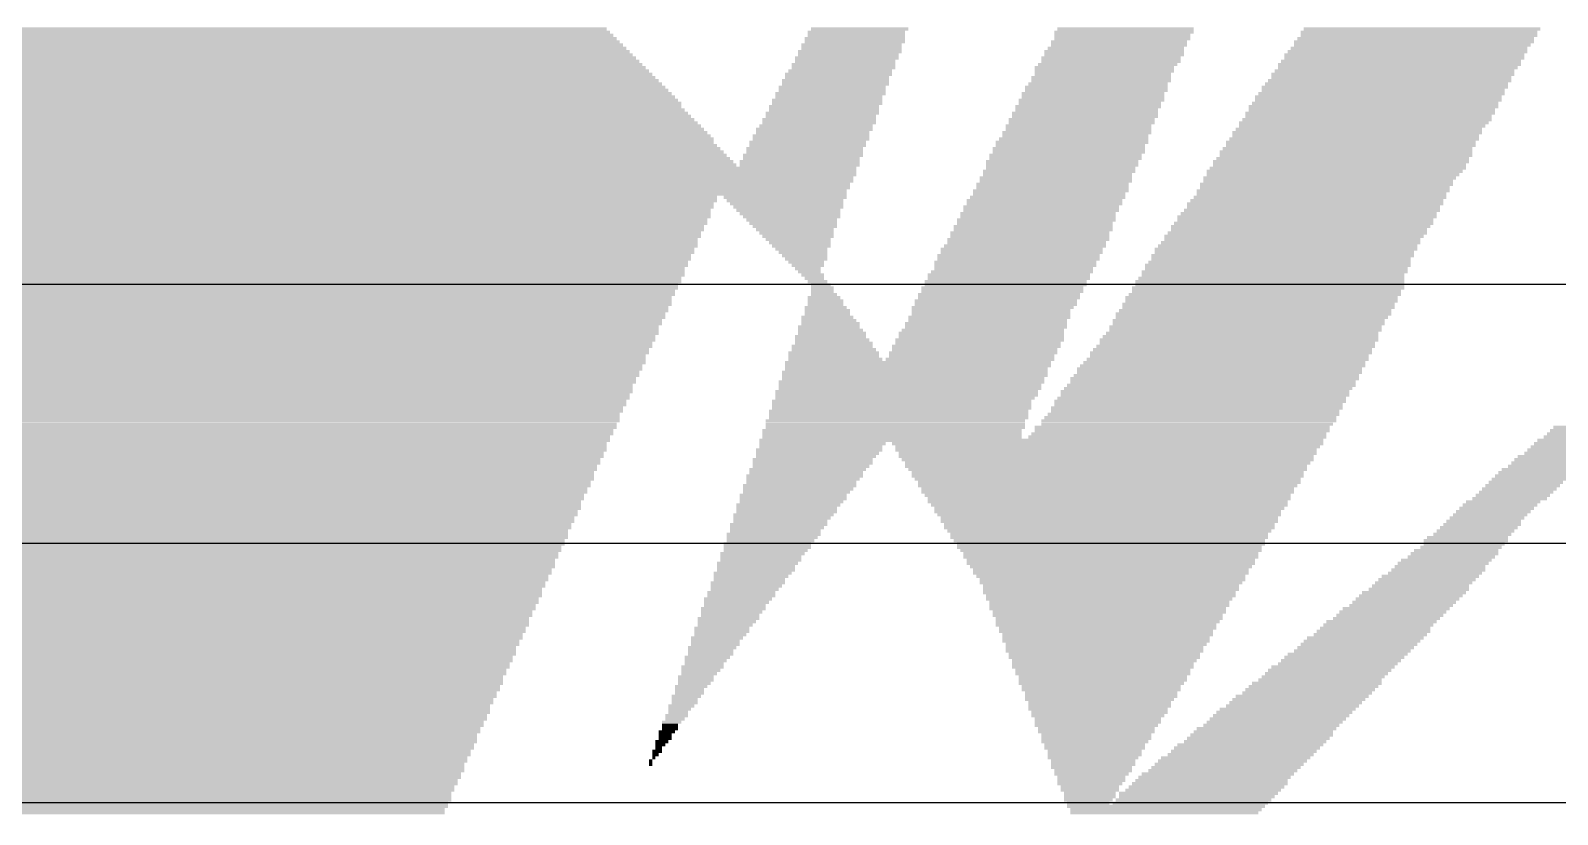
# Model space of a CAD drawing. Extents: x -0.64 to 6, y -0.15 to 7.8.
# Drawn here: x 4.6051 to 4.6994, y 0.5913 to 0.6397 of the extents above; entities that cross this region are included whole.
import ezdxf

# ---------------------------------------------------------------- set-up
doc = ezdxf.new("R2010")
doc.units = 0
for name, color, linetype in [('1', 22, 'CONTINUOUS'), ('16', 175, 'CONTINUOUS'), ('21', 253, 'CONTINUOUS')]:
    doc.layers.add(name, color=color, linetype=linetype)

# ---------------------------------------------------------------- blocks, each defined once
blk = doc.blocks.new('RECT')
blk.add_solid([(-0.5, -0.5), (0.5, -0.5), (-0.5, 0.5), (0.5, 0.5)])

msp = doc.modelspace()

# ---------------------------------------------------------------- linework, layer by layer
at = {"layer": '1'}
for p, q in [((3.222, 0.624), (5.220882, 0.624)), ((3.222, 0.608), (5.220882, 0.608)), ((3.222, 0.592), (5.220882, 0.592))]:
    msp.add_line(p, q, dxfattribs=at)
at = {"layer": '16'}
for p, q in [((2.537744, 0.624), (4.886567, 0.624)), ((2.553744, 0.608), (4.886567, 0.608)), ((2.569744, 0.592), (4.932251, 0.592))]:
    msp.add_line(p, q, dxfattribs=at)

# ---------------------------------------------------------------- block references
at = {"layer": '21', "yscale": 0.0002}
for p, xscale in [((4.5501, 0.63975), 0.1812), ((4.6563, 0.63975), 0.006), ((4.6727, 0.63975), 0.0084), ((4.691, 0.63975), 0.0146), ((4.5501, 0.63875), 0.1832), ((4.5501, 0.63895), 0.1828), ((4.5501, 0.63915), 0.1824), ((4.5501, 0.63935), 0.182), ((4.5501, 0.63955), 0.1816), ((4.6558, 0.63875), 0.0062), ((4.656, 0.63915), 0.0062), ((4.656, 0.63895), 0.0062), ((4.6561, 0.63955), 0.006), ((4.6561, 0.63935), 0.006), ((4.6723, 0.63895), 0.0084), ((4.6723, 0.63875), 0.0084), ((4.6726, 0.63955), 0.0086), ((4.6725, 0.63935), 0.0084), ((4.6725, 0.63915), 0.0084), ((4.6905, 0.63895), 0.0148), ((4.6904, 0.63875), 0.0146), ((4.6906, 0.63915), 0.0146), ((4.6908, 0.63955), 0.0146), ((4.6908, 0.63935), 0.0146), ((4.5501, 0.63775), 0.1852), ((4.5501, 0.63795), 0.1848), ((4.5501, 0.63815), 0.1844), ((4.5501, 0.63835), 0.184), ((4.5501, 0.63855), 0.1836), ((4.6555, 0.63795), 0.0064), ((4.6554, 0.63775), 0.0062), ((4.6557, 0.63835), 0.0064), ((4.6556, 0.63815), 0.0062), ((4.6558, 0.63855), 0.0062), ((4.6718, 0.63795), 0.0086), ((4.6718, 0.63775), 0.0086), ((4.672, 0.63835), 0.0086), ((4.672, 0.63815), 0.0086), ((4.6721, 0.63855), 0.0084), ((4.6897, 0.63775), 0.0148), ((4.6899, 0.63815), 0.0148), ((4.6899, 0.63795), 0.0148), ((4.6901, 0.63835), 0.0148), ((4.6902, 0.63855), 0.0146), ((4.5501, 0.63675), 0.1872), ((4.5501, 0.63695), 0.1868), ((4.5501, 0.63715), 0.1864), ((4.5501, 0.63735), 0.186), ((4.5501, 0.63755), 0.1856), ((4.655, 0.63695), 0.0066), ((4.6549, 0.63675), 0.0064), ((4.6551, 0.63715), 0.0064), ((4.6553, 0.63755), 0.0064), ((4.6553, 0.63735), 0.0064), ((4.6712, 0.63675), 0.0086), ((4.6714, 0.63735), 0.0086), ((4.6714, 0.63715), 0.0086), ((4.6713, 0.63695), 0.0084), ((4.6716, 0.63755), 0.0086), ((4.6892, 0.63695), 0.015), ((4.6891, 0.63675), 0.0148), ((4.6893, 0.63715), 0.0148), ((4.6896, 0.63755), 0.015), ((4.6895, 0.63735), 0.0148), ((4.5501, 0.63595), 0.1888), ((4.5501, 0.63615), 0.1884), ((4.5501, 0.63635), 0.188), ((4.5501, 0.63655), 0.1876), ((4.6546, 0.63615), 0.0066), ((4.6546, 0.63595), 0.0066), ((4.6548, 0.63655), 0.0066), ((4.6548, 0.63635), 0.0066), ((4.6709, 0.63615), 0.0088), ((4.6709, 0.63595), 0.0088), ((4.671, 0.63635), 0.0086), ((4.6712, 0.63655), 0.0086), ((4.6887, 0.63615), 0.0152), ((4.6886, 0.63595), 0.015), ((4.6888, 0.63635), 0.015), ((4.689, 0.63655), 0.015), ((4.5501, 0.63515), 0.1904), ((4.5501, 0.63495), 0.1904), ((4.5501, 0.63535), 0.19), ((4.5501, 0.63555), 0.1896), ((4.5501, 0.63575), 0.1892), ((4.6541, 0.63495), 0.0068), ((4.6543, 0.63535), 0.0068), ((4.6543, 0.63515), 0.0068), ((4.6545, 0.63575), 0.0068), ((4.6544, 0.63555), 0.0066), ((4.6704, 0.63495), 0.009), ((4.6706, 0.63535), 0.009), ((4.6705, 0.63515), 0.0088), ((4.6707, 0.63575), 0.0088), ((4.6707, 0.63555), 0.0088), ((4.688, 0.63495), 0.0154), ((4.6881, 0.63515), 0.0152), ((4.6883, 0.63555), 0.0152), ((4.6883, 0.63535), 0.0152), ((4.6885, 0.63575), 0.0152), ((4.5501, 0.63395), 0.1924), ((4.5501, 0.63415), 0.192), ((4.5501, 0.63435), 0.1916), ((4.5501, 0.63455), 0.1912), ((4.5501, 0.63475), 0.1908), ((4.6538, 0.63415), 0.007), ((4.6538, 0.63395), 0.007), ((4.654, 0.63455), 0.007), ((4.6539, 0.63435), 0.0068), ((4.6541, 0.63475), 0.0068), ((4.67, 0.63415), 0.009), ((4.67, 0.63395), 0.009), ((4.6702, 0.63455), 0.009), ((4.6702, 0.63435), 0.009), ((4.6703, 0.63475), 0.0088), ((4.6874, 0.63395), 0.0154), ((4.6876, 0.63415), 0.0154), ((4.6878, 0.63455), 0.0154), ((4.6877, 0.63435), 0.0152), ((4.6879, 0.63475), 0.0152), ((4.5501, 0.63315), 0.194), ((4.5501, 0.63335), 0.1936), ((4.5501, 0.63355), 0.1932), ((4.5501, 0.63375), 0.1928), ((4.6533, 0.63315), 0.0072), ((4.6535, 0.63355), 0.0072), ((4.6534, 0.63335), 0.007), ((4.6536, 0.63375), 0.007), ((4.6697, 0.63335), 0.0092), ((4.6696, 0.63315), 0.009), ((4.6698, 0.63375), 0.009), ((4.6698, 0.63355), 0.009), ((4.687, 0.63335), 0.0154), ((4.6869, 0.63315), 0.0152), ((4.6871, 0.63355), 0.0152), ((4.6873, 0.63375), 0.0152), ((4.5501, 0.63215), 0.1956), ((4.5501, 0.63235), 0.1952), ((4.5501, 0.63255), 0.1948), ((4.5501, 0.63295), 0.1944), ((4.5501, 0.63275), 0.1944), ((4.6529, 0.63235), 0.0072), ((4.6529, 0.63215), 0.0072), ((4.6531, 0.63275), 0.0072), ((4.6531, 0.63255), 0.0072), ((4.6533, 0.63295), 0.0072), ((4.6692, 0.63235), 0.0094), ((4.6692, 0.63215), 0.0094), ((4.6694, 0.63275), 0.0094), ((4.6693, 0.63255), 0.0092), ((4.6695, 0.63295), 0.0092), ((4.6863, 0.63215), 0.0156), ((4.6864, 0.63235), 0.0154), ((4.6866, 0.63275), 0.0154), ((4.6866, 0.63255), 0.0154), ((4.6868, 0.63295), 0.0154), ((4.5501, 0.63135), 0.1972), ((4.5538, 0.63115), 0.2046), ((4.5501, 0.63155), 0.1968), ((4.5501, 0.63175), 0.1964), ((4.5501, 0.63195), 0.196), ((4.6526, 0.63155), 0.0074), ((4.6526, 0.63135), 0.0074), ((4.6528, 0.63195), 0.0074), ((4.6527, 0.63175), 0.0072), ((4.6688, 0.63155), 0.0094), ((4.6688, 0.63135), 0.0094), ((4.6687, 0.63115), 0.0092), ((4.669, 0.63195), 0.0094), ((4.669, 0.63175), 0.0094), ((4.6858, 0.63115), 0.0158), ((4.686, 0.63155), 0.0158), ((4.6859, 0.63135), 0.0156), ((4.6861, 0.63175), 0.0156), ((4.6863, 0.63195), 0.0156), ((4.5531, 0.63015), 0.2052), ((4.5533, 0.63035), 0.2052), ((4.5534, 0.63055), 0.205), ((4.5536, 0.63075), 0.205), ((4.5537, 0.63095), 0.2048), ((4.6682, 0.63015), 0.0094), ((4.6684, 0.63055), 0.0094), ((4.6684, 0.63035), 0.0094), ((4.6686, 0.63095), 0.0094), ((4.6685, 0.63075), 0.0092), ((4.6851, 0.63015), 0.0156), ((4.6853, 0.63055), 0.0156), ((4.6852, 0.63035), 0.0154), ((4.6856, 0.63095), 0.0158), ((4.6855, 0.63075), 0.0156), ((4.5487, 0.62935), 0.1976), ((4.5528, 0.62955), 0.2054), ((4.5529, 0.62975), 0.2052), ((4.5531, 0.62995), 0.2052), ((4.6517, 0.62935), 0.0076), ((4.6679, 0.62935), 0.0096), ((4.6681, 0.62975), 0.0096), ((4.668, 0.62955), 0.0094), ((4.6682, 0.62995), 0.0094), ((4.6847, 0.62935), 0.0156), ((4.6849, 0.62975), 0.0156), ((4.6848, 0.62955), 0.0154), ((4.685, 0.62995), 0.0154), ((4.5481, 0.62835), 0.198), ((4.5482, 0.62855), 0.1978), ((4.5484, 0.62895), 0.1978), ((4.5484, 0.62875), 0.1978), ((4.5486, 0.62915), 0.1978), ((4.6517, 0.62915), 0.0072), ((4.6518, 0.62895), 0.007), ((4.6519, 0.62875), 0.0068), ((4.6519, 0.62855), 0.0064), ((4.652, 0.62835), 0.0062), ((4.6673, 0.62835), 0.0096), ((4.6675, 0.62875), 0.0096), ((4.6675, 0.62855), 0.0096), ((4.6677, 0.62915), 0.0096), ((4.6677, 0.62895), 0.0096), ((4.684, 0.62835), 0.0158), ((4.6842, 0.62855), 0.0158), ((4.6844, 0.62895), 0.0158), ((4.6843, 0.62875), 0.0156), ((4.6845, 0.62915), 0.0156), ((4.5475, 0.62735), 0.1984), ((4.5476, 0.62755), 0.1982), ((4.5478, 0.62795), 0.1982), ((4.5478, 0.62775), 0.1982), ((4.548, 0.62815), 0.1982), ((4.6521, 0.62815), 0.006), ((4.6521, 0.62795), 0.0056), ((4.6522, 0.62775), 0.0054), ((4.6523, 0.62755), 0.0052), ((4.6523, 0.62735), 0.0048), ((4.667, 0.62755), 0.0098), ((4.667, 0.62735), 0.0098), ((4.6672, 0.62795), 0.0098), ((4.6671, 0.62775), 0.0096), ((4.6673, 0.62815), 0.0096), ((4.6835, 0.62755), 0.016), ((4.6834, 0.62735), 0.0158), ((4.6837, 0.62775), 0.016), ((4.6839, 0.62815), 0.016), ((4.6838, 0.62795), 0.0158), ((4.547, 0.62655), 0.1986), ((4.5472, 0.62695), 0.1986), ((4.5471, 0.62675), 0.1984), ((4.5473, 0.62715), 0.1984), ((4.6524, 0.62715), 0.0046), ((4.6525, 0.62695), 0.0044), ((4.6525, 0.62675), 0.004), ((4.6526, 0.62655), 0.0038), ((4.6667, 0.62675), 0.01), ((4.6666, 0.62655), 0.0098), ((4.6668, 0.62715), 0.0098), ((4.6668, 0.62695), 0.0098), ((4.6829, 0.62655), 0.016), ((4.6831, 0.62695), 0.016), ((4.683, 0.62675), 0.0158), ((4.6833, 0.62715), 0.016), ((4.5464, 0.62555), 0.199), ((4.5465, 0.62575), 0.1988), ((4.5467, 0.62615), 0.1988), ((4.5467, 0.62595), 0.1988), ((4.5469, 0.62635), 0.1988), ((4.6527, 0.62635), 0.0036), ((4.6527, 0.62615), 0.0032), ((4.6528, 0.62595), 0.003), ((4.6529, 0.62575), 0.0028), ((4.653, 0.62555), 0.0026), ((4.6661, 0.62575), 0.01), ((4.6661, 0.62555), 0.01), ((4.6663, 0.62615), 0.01), ((4.6663, 0.62595), 0.01), ((4.6665, 0.62635), 0.01), ((4.6824, 0.62575), 0.0162), ((4.6823, 0.62555), 0.016), ((4.6826, 0.62615), 0.0162), ((4.6825, 0.62595), 0.016), ((4.6827, 0.62635), 0.016), ((4.5458, 0.62455), 0.1994), ((4.5459, 0.62475), 0.1992), ((4.546, 0.62495), 0.199), ((4.5462, 0.62535), 0.199), ((4.5462, 0.62515), 0.199), ((4.653, 0.62535), 0.0022), ((4.6531, 0.62515), 0.002), ((4.6531, 0.62495), 0.0016), ((4.6532, 0.62475), 0.0014), ((4.6534, 0.62455), 0.0014), ((4.6655, 0.62455), 0.01), ((4.6657, 0.62475), 0.01), ((4.6659, 0.62535), 0.01), ((4.6659, 0.62515), 0.01), ((4.6658, 0.62495), 0.0098), ((4.6819, 0.62475), 0.0164), ((4.6818, 0.62455), 0.0162), ((4.6821, 0.62515), 0.0164), ((4.682, 0.62495), 0.0162), ((4.6822, 0.62535), 0.0162), ((4.5453, 0.62375), 0.1996), ((4.5452, 0.62355), 0.1994), ((4.5454, 0.62395), 0.1994), ((4.5456, 0.62415), 0.1994), ((4.5457, 0.62435), 0.1992), ((4.6535, 0.62435), 0.0012), ((4.6537, 0.62415), 0.0012), ((4.6539, 0.62395), 0.0012), ((4.654, 0.62375), 0.0014), ((4.654, 0.62355), 0.0014), ((4.6651, 0.62375), 0.01), ((4.6651, 0.62355), 0.01), ((4.6653, 0.62415), 0.01), ((4.6653, 0.62395), 0.01), ((4.6655, 0.62435), 0.01), ((4.6815, 0.62375), 0.0168), ((4.6814, 0.62355), 0.0166), ((4.6816, 0.62415), 0.0166), ((4.6816, 0.62395), 0.0166), ((4.6817, 0.62435), 0.0164), ((4.5448, 0.62295), 0.1998), ((4.5448, 0.62275), 0.1998), ((4.5449, 0.62315), 0.1996), ((4.5451, 0.62335), 0.1996), ((4.6541, 0.62315), 0.002), ((4.6542, 0.62295), 0.0022), ((4.6542, 0.62275), 0.0022), ((4.6541, 0.62335), 0.0016), ((4.6647, 0.62295), 0.01), ((4.6647, 0.62275), 0.01), ((4.6649, 0.62335), 0.01), ((4.6649, 0.62315), 0.01), ((4.6809, 0.62275), 0.0168), ((4.6811, 0.62315), 0.0168), ((4.6811, 0.62295), 0.0168), ((4.6813, 0.62335), 0.0168), ((4.5441, 0.62175), 0.2), ((4.5443, 0.62195), 0.2), ((4.5445, 0.62235), 0.2), ((4.5444, 0.62215), 0.1998), ((4.5446, 0.62255), 0.1998), ((4.6543, 0.62195), 0.0032), ((4.6544, 0.62175), 0.0034), ((4.6542, 0.62255), 0.0026), ((4.6543, 0.62235), 0.0028), ((4.6543, 0.62215), 0.0028), ((4.6643, 0.62195), 0.01), ((4.6642, 0.62175), 0.0098), ((4.6645, 0.62255), 0.01), ((4.6644, 0.62235), 0.0098), ((4.6644, 0.62215), 0.0098), ((4.6803, 0.62175), 0.0168), ((4.6806, 0.62215), 0.017), ((4.6805, 0.62195), 0.0168), ((4.6807, 0.62235), 0.0168), ((4.6809, 0.62255), 0.0168), ((4.5437, 0.62095), 0.2004), ((4.5436, 0.62075), 0.2002), ((4.5438, 0.62115), 0.2002), ((4.544, 0.62155), 0.2002), ((4.5439, 0.62135), 0.2), ((4.6545, 0.62075), 0.0044), ((4.6544, 0.62135), 0.0038), ((4.6545, 0.62115), 0.004), ((4.6546, 0.62095), 0.0042), ((4.6545, 0.62155), 0.0036), ((4.6638, 0.62095), 0.0102), ((4.6638, 0.62075), 0.0102), ((4.6639, 0.62115), 0.01), ((4.6641, 0.62155), 0.01), ((4.6641, 0.62135), 0.01), ((4.6798, 0.62075), 0.017), ((4.6799, 0.62095), 0.0168), ((4.6801, 0.62135), 0.0168), ((4.6801, 0.62115), 0.0168), ((4.6803, 0.62155), 0.0168), ((4.5431, 0.61995), 0.2004), ((4.5433, 0.62035), 0.2004), ((4.5433, 0.62015), 0.2004), ((4.5435, 0.62055), 0.2004), ((4.6546, 0.62015), 0.005), ((4.6547, 0.61995), 0.0052), ((4.6546, 0.62055), 0.0046), ((4.6547, 0.62035), 0.0048), ((4.6635, 0.62015), 0.0104), ((4.6634, 0.61995), 0.0102), ((4.6637, 0.62055), 0.0104), ((4.6636, 0.62035), 0.0102), ((4.6793, 0.61995), 0.0172), ((4.6795, 0.62015), 0.0172), ((4.6797, 0.62055), 0.0172), ((4.6796, 0.62035), 0.017), ((4.5427, 0.61915), 0.2008), ((4.5426, 0.61895), 0.2006), ((4.5428, 0.61935), 0.2006), ((4.543, 0.61975), 0.2006), ((4.5429, 0.61955), 0.2004), ((4.6599, 0.61915), 0.0164), ((4.6599, 0.61895), 0.0164), ((4.6547, 0.61975), 0.0056), ((4.6547, 0.61955), 0.0056), ((4.6548, 0.61935), 0.0058), ((4.6631, 0.61935), 0.0104), ((4.6633, 0.61975), 0.0104), ((4.6632, 0.61955), 0.0102), ((4.6787, 0.61895), 0.0176), ((4.6788, 0.61915), 0.0174), ((4.679, 0.61935), 0.0174), ((4.6792, 0.61975), 0.0174), ((4.6791, 0.61955), 0.0172), ((4.542, 0.61795), 0.201), ((4.5421, 0.61815), 0.2008), ((4.5423, 0.61855), 0.2008), ((4.5423, 0.61835), 0.2008), ((4.5425, 0.61875), 0.2008), ((4.6595, 0.61795), 0.0164), ((4.6597, 0.61855), 0.0164), ((4.6597, 0.61835), 0.0164), ((4.6596, 0.61815), 0.0162), ((4.6598, 0.61875), 0.0162), ((4.6782, 0.61815), 0.0178), ((4.6781, 0.61795), 0.0176), ((4.6783, 0.61835), 0.0176), ((4.6785, 0.61875), 0.0176), ((4.6785, 0.61855), 0.0176), ((4.5415, 0.61695), 0.2012), ((4.5417, 0.61735), 0.2012), ((4.5416, 0.61715), 0.201), ((4.5418, 0.61755), 0.201), ((4.5419, 0.61775), 0.2008), ((4.6592, 0.61735), 0.0162), ((4.6592, 0.61715), 0.0162), ((4.6591, 0.61695), 0.016), ((4.6594, 0.61775), 0.0162), ((4.6594, 0.61755), 0.0162), ((4.6774, 0.61695), 0.0178), ((4.6776, 0.61735), 0.0178), ((4.6776, 0.61715), 0.0178), ((4.6778, 0.61755), 0.0178), ((4.678, 0.61775), 0.0178), ((4.541, 0.61615), 0.2014), ((4.5411, 0.61635), 0.2012), ((4.5413, 0.61675), 0.2012), ((4.5413, 0.61655), 0.2012), ((4.6587, 0.61615), 0.016), ((4.6589, 0.61675), 0.016), ((4.6589, 0.61655), 0.016), ((4.6589, 0.61635), 0.016), ((4.6771, 0.61635), 0.018), ((4.677, 0.61615), 0.0178), ((4.6773, 0.61675), 0.018), ((4.6772, 0.61655), 0.0178), ((4.5405, 0.61515), 0.2016), ((4.5406, 0.61535), 0.2014), ((4.5408, 0.61575), 0.2014), ((4.5408, 0.61555), 0.2014), ((4.5409, 0.61595), 0.2012), ((4.6585, 0.61555), 0.016), ((4.6585, 0.61535), 0.016), ((4.6585, 0.61515), 0.016), ((4.6587, 0.61595), 0.016), ((4.6587, 0.61575), 0.016), ((4.6762, 0.61515), 0.0182), ((4.6766, 0.61555), 0.0182), ((4.6765, 0.61535), 0.018), ((4.6767, 0.61575), 0.018), ((4.6769, 0.61595), 0.018), ((4.7012, 0.61515), 0.0042), ((4.5399, 0.61415), 0.2016), ((4.5401, 0.61455), 0.2016), ((4.5401, 0.61435), 0.2016), ((4.5403, 0.61475), 0.2016), ((4.5404, 0.61495), 0.2014), ((4.6675, 0.61435), 0.0348), ((4.654, 0.61415), 0.0078), ((4.6583, 0.61495), 0.016), ((4.6583, 0.61475), 0.016), ((4.6583, 0.61455), 0.016), ((4.6716, 0.61415), 0.0266), ((4.6759, 0.61455), 0.0184), ((4.676, 0.61475), 0.0182), ((4.6762, 0.61495), 0.0182), ((4.7001, 0.61415), 0.0044), ((4.7003, 0.61435), 0.0044), ((4.7006, 0.61455), 0.0042), ((4.7008, 0.61475), 0.0042), ((4.701, 0.61495), 0.0042), ((4.5396, 0.61355), 0.2018), ((4.5396, 0.61335), 0.2018), ((4.5398, 0.61375), 0.2018), ((4.5399, 0.61395), 0.2016), ((4.6538, 0.61375), 0.0078), ((4.6537, 0.61355), 0.0076), ((4.6536, 0.61335), 0.0074), ((4.6539, 0.61395), 0.0076), ((4.6716, 0.61395), 0.0262), ((4.6715, 0.61375), 0.026), ((4.6716, 0.61355), 0.0258), ((4.6715, 0.61335), 0.0256), ((4.6991, 0.61335), 0.0044), ((4.6995, 0.61355), 0.0044), ((4.6997, 0.61375), 0.0044), ((4.6999, 0.61395), 0.0044), ((4.539, 0.61235), 0.2018), ((4.5392, 0.61275), 0.2018), ((4.5392, 0.61255), 0.2018), ((4.5394, 0.61315), 0.2018), ((4.5394, 0.61295), 0.2018), ((4.6531, 0.61255), 0.0072), ((4.653, 0.61235), 0.007), ((4.6534, 0.61315), 0.0074), ((4.6534, 0.61295), 0.0074), ((4.6533, 0.61275), 0.0072), ((4.6716, 0.61315), 0.0254), ((4.6716, 0.61295), 0.025), ((4.6715, 0.61275), 0.0248), ((4.6716, 0.61255), 0.0246), ((4.6716, 0.61235), 0.0242), ((4.698, 0.61235), 0.0046), ((4.6982, 0.61255), 0.0046), ((4.6985, 0.61275), 0.0044), ((4.6987, 0.61295), 0.0044), ((4.6989, 0.61315), 0.0044), ((4.5385, 0.61135), 0.202), ((4.5387, 0.61175), 0.202), ((4.5387, 0.61155), 0.202), ((4.5389, 0.61215), 0.202), ((4.5389, 0.61195), 0.202), ((4.6526, 0.61155), 0.007), ((4.6525, 0.61135), 0.0068), ((4.6529, 0.61215), 0.0072), ((4.6528, 0.61195), 0.007), ((4.6527, 0.61175), 0.0068), ((4.6716, 0.61215), 0.0242), ((4.6716, 0.61195), 0.0238), ((4.6717, 0.61175), 0.0236), ((4.6716, 0.61155), 0.0234), ((4.6716, 0.61135), 0.023), ((4.697, 0.61135), 0.0046), ((4.6972, 0.61155), 0.0046), ((4.6974, 0.61175), 0.0046), ((4.6976, 0.61195), 0.0046), ((4.6978, 0.61215), 0.0046), ((4.5382, 0.61075), 0.2022), ((4.5381, 0.61055), 0.202), ((4.5384, 0.61115), 0.2022), ((4.5383, 0.61095), 0.202), ((4.6522, 0.61095), 0.0066), ((4.6522, 0.61075), 0.0066), ((4.6521, 0.61055), 0.0064), ((4.6524, 0.61115), 0.0066), ((4.6716, 0.61115), 0.023), ((4.6716, 0.61095), 0.0226), ((4.6717, 0.61075), 0.0224), ((4.6716, 0.61055), 0.0222), ((4.696, 0.61055), 0.0046), ((4.6964, 0.61075), 0.0046), ((4.6966, 0.61095), 0.0046), ((4.6968, 0.61115), 0.0046), ((4.5376, 0.60955), 0.2022), ((4.5378, 0.60995), 0.2022), ((4.5378, 0.60975), 0.2022), ((4.538, 0.61035), 0.2022), ((4.538, 0.61015), 0.2022), ((4.6516, 0.60975), 0.0062), ((4.6515, 0.60955), 0.006), ((4.6519, 0.61035), 0.0064), ((4.6518, 0.61015), 0.0062), ((4.6518, 0.60995), 0.0062), ((4.6717, 0.61035), 0.022), ((4.6717, 0.61015), 0.0216), ((4.6716, 0.60995), 0.0214), ((4.6717, 0.60975), 0.0212), ((4.6717, 0.60955), 0.0208), ((4.695, 0.60955), 0.0046), ((4.6952, 0.60975), 0.0046), ((4.6954, 0.60995), 0.0046), ((4.6956, 0.61015), 0.0046), ((4.6958, 0.61035), 0.0046), ((4.5371, 0.60855), 0.2024), ((4.5373, 0.60895), 0.2024), ((4.5372, 0.60875), 0.2022), ((4.5375, 0.60935), 0.2024), ((4.5374, 0.60915), 0.2022), ((4.651, 0.60855), 0.0058), ((4.6513, 0.60915), 0.006), ((4.6512, 0.60895), 0.0058), ((4.6511, 0.60875), 0.0056), ((4.6514, 0.60935), 0.0058), ((4.6717, 0.60935), 0.0208), ((4.6717, 0.60915), 0.0204), ((4.6717, 0.60895), 0.0204), ((4.6717, 0.60875), 0.02), ((4.6717, 0.60855), 0.0196), ((4.6941, 0.60855), 0.0048), ((4.6943, 0.60875), 0.0048), ((4.6945, 0.60895), 0.0048), ((4.6947, 0.60915), 0.0048), ((4.6948, 0.60935), 0.0046), ((4.5367, 0.60775), 0.2024), ((4.5367, 0.60755), 0.2024), ((4.5369, 0.60815), 0.2024), ((4.5369, 0.60795), 0.2024), ((4.5371, 0.60835), 0.2024), ((4.6506, 0.60795), 0.0054), ((4.6506, 0.60775), 0.0054), ((4.6505, 0.60755), 0.0052), ((4.6509, 0.60835), 0.0056), ((4.6508, 0.60815), 0.0054), ((4.6717, 0.60835), 0.0196), ((4.6717, 0.60815), 0.0192), ((4.6718, 0.60795), 0.019), ((4.6717, 0.60775), 0.0188), ((4.6718, 0.60755), 0.0186), ((4.6931, 0.60755), 0.0052), ((4.6934, 0.60775), 0.005), ((4.6937, 0.60815), 0.0052), ((4.6936, 0.60795), 0.005), ((4.6938, 0.60835), 0.005), ((4.5363, 0.60695), 0.2024), ((4.5363, 0.60675), 0.2024), ((4.5365, 0.60735), 0.2024), ((4.5365, 0.60715), 0.2024), ((4.65, 0.60675), 0.005), ((4.6503, 0.60735), 0.0052), ((4.6502, 0.60715), 0.005), ((4.6502, 0.60695), 0.005), ((4.6718, 0.60735), 0.0182), ((4.6718, 0.60715), 0.0182), ((4.6718, 0.60695), 0.0178), ((4.6718, 0.60675), 0.0178), ((4.6923, 0.60675), 0.0056), ((4.6925, 0.60695), 0.0056), ((4.6928, 0.60715), 0.0054), ((4.693, 0.60735), 0.0054), ((4.5358, 0.60595), 0.2026), ((4.5358, 0.60575), 0.2026), ((4.536, 0.60635), 0.2026), ((4.536, 0.60615), 0.2026), ((4.5362, 0.60655), 0.2026), ((4.6497, 0.60615), 0.0048), ((4.6496, 0.60595), 0.0046), ((4.6495, 0.60575), 0.0044), ((4.6499, 0.60655), 0.0048), ((4.6499, 0.60635), 0.0048), ((4.6718, 0.60655), 0.0174), ((4.6718, 0.60635), 0.017), ((4.6718, 0.60615), 0.017), ((4.6718, 0.60595), 0.0166), ((4.6719, 0.60575), 0.0164), ((4.6913, 0.60575), 0.006), ((4.6915, 0.60595), 0.006), ((4.6918, 0.60615), 0.0058), ((4.692, 0.60635), 0.0058), ((4.6921, 0.60655), 0.0056), ((4.5353, 0.60475), 0.2028), ((4.5354, 0.60515), 0.2026), ((4.5354, 0.60495), 0.2026), ((4.5356, 0.60555), 0.2026), ((4.5356, 0.60535), 0.2026), ((4.649, 0.60495), 0.0042), ((4.649, 0.60475), 0.0042), ((4.6494, 0.60555), 0.0046), ((4.6493, 0.60535), 0.0044), ((4.6492, 0.60515), 0.0042), ((4.6718, 0.60555), 0.0162), ((4.6718, 0.60535), 0.0158), ((4.6718, 0.60515), 0.0158), ((4.6717, 0.60495), 0.0156), ((4.6718, 0.60475), 0.0154), ((4.6903, 0.60475), 0.0064), ((4.6905, 0.60495), 0.0064), ((4.6908, 0.60515), 0.0062), ((4.6909, 0.60535), 0.006), ((4.6911, 0.60555), 0.006), ((4.5349, 0.60395), 0.2028), ((4.5351, 0.60435), 0.2028), ((4.535, 0.60415), 0.2026), ((4.5352, 0.60455), 0.2026), ((4.6485, 0.60395), 0.004), ((4.6488, 0.60455), 0.0042), ((4.6487, 0.60435), 0.004), ((4.6486, 0.60415), 0.0038), ((4.6717, 0.60455), 0.0152), ((4.6717, 0.60435), 0.0148), ((4.6717, 0.60415), 0.0148), ((4.6716, 0.60395), 0.0146), ((4.6894, 0.60395), 0.0066), ((4.6897, 0.60415), 0.0064), ((4.6899, 0.60435), 0.0064), ((4.6901, 0.60455), 0.0064), ((4.5345, 0.60295), 0.2028), ((4.5346, 0.60335), 0.2026), ((4.5346, 0.60315), 0.2026), ((4.5348, 0.60375), 0.2026), ((4.5348, 0.60355), 0.2026), ((4.6482, 0.60335), 0.0038), ((4.6481, 0.60315), 0.0036), ((4.648, 0.60295), 0.0034), ((4.6484, 0.60375), 0.0038), ((4.6483, 0.60355), 0.0036), ((4.6717, 0.60375), 0.0144), ((4.6716, 0.60355), 0.0142), ((4.6717, 0.60335), 0.014), ((4.6716, 0.60315), 0.0138), ((4.6715, 0.60295), 0.0136), ((4.6883, 0.60295), 0.0068), ((4.6885, 0.60315), 0.0068), ((4.6888, 0.60335), 0.0066), ((4.689, 0.60355), 0.0066), ((4.6892, 0.60375), 0.0066), ((4.5341, 0.60215), 0.2028), ((4.534, 0.60195), 0.2026), ((4.5343, 0.60255), 0.2028), ((4.5342, 0.60235), 0.2026), ((4.5344, 0.60275), 0.2026), ((4.6475, 0.60215), 0.0032), ((4.6474, 0.60195), 0.003), ((4.6478, 0.60275), 0.0034), ((4.6478, 0.60255), 0.0034), ((4.6477, 0.60235), 0.0032), ((4.6716, 0.60275), 0.0134), ((4.6715, 0.60255), 0.0132), ((4.6716, 0.60235), 0.013), ((4.6715, 0.60215), 0.0128), ((4.6715, 0.60195), 0.0128), ((4.6873, 0.60195), 0.0072), ((4.6875, 0.60215), 0.0072), ((4.6878, 0.60235), 0.007), ((4.688, 0.60255), 0.007), ((4.6881, 0.60275), 0.0068), ((4.5335, 0.60095), 0.2028), ((4.5337, 0.60135), 0.2028), ((4.5337, 0.60115), 0.2028), ((4.5339, 0.60175), 0.2028), ((4.5338, 0.60155), 0.2026), ((4.6469, 0.60095), 0.0028), ((4.6472, 0.60155), 0.003), ((4.6471, 0.60135), 0.0028), ((4.6471, 0.60115), 0.0028), ((4.6474, 0.60175), 0.003), ((4.6715, 0.60175), 0.0124), ((4.6714, 0.60155), 0.0122), ((4.6714, 0.60135), 0.0122), ((4.6714, 0.60115), 0.0118), ((4.6714, 0.60095), 0.0118), ((4.6862, 0.60095), 0.0074), ((4.6864, 0.60115), 0.0074), ((4.6867, 0.60135), 0.0072), ((4.6869, 0.60155), 0.0072), ((4.6871, 0.60175), 0.0072), ((4.5333, 0.60055), 0.2028), ((4.5333, 0.60035), 0.2028), ((4.5332, 0.60015), 0.2026), ((4.5335, 0.60075), 0.2028), ((4.6466, 0.60035), 0.0026), ((4.6465, 0.60015), 0.0024), ((4.6468, 0.60075), 0.0026), ((4.6467, 0.60055), 0.0024), ((4.6714, 0.60075), 0.0114), ((4.6713, 0.60055), 0.0112), ((4.6713, 0.60035), 0.0112), ((4.6713, 0.60015), 0.0108), ((4.6853, 0.60015), 0.0076), ((4.6855, 0.60035), 0.0076), ((4.6858, 0.60055), 0.0074), ((4.686, 0.60075), 0.0074), ((4.5327, 0.59915), 0.2028), ((4.5329, 0.59955), 0.2028), ((4.5329, 0.59935), 0.2028), ((4.5331, 0.59995), 0.2028), ((4.533, 0.59975), 0.2026), ((4.6459, 0.59915), 0.002), ((4.6462, 0.59975), 0.0022), ((4.6462, 0.59955), 0.0022), ((4.6461, 0.59935), 0.002), ((4.6464, 0.59995), 0.0022), ((4.6713, 0.59995), 0.0108), ((4.6713, 0.59975), 0.0104), ((4.6713, 0.59955), 0.0104), ((4.6712, 0.59935), 0.0102), ((4.6712, 0.59915), 0.0098), ((4.6843, 0.59915), 0.008), ((4.6845, 0.59935), 0.008), ((4.6847, 0.59955), 0.0076), ((4.6849, 0.59975), 0.0076), ((4.6851, 0.59995), 0.0076), ((4.5323, 0.59815), 0.2028), ((4.5325, 0.59875), 0.2028), ((4.5325, 0.59855), 0.2028), ((4.5324, 0.59835), 0.2026), ((4.5327, 0.59895), 0.2028), ((4.6456, 0.59855), 0.0018), ((4.6455, 0.59835), 0.0016), ((4.6455, 0.59815), 0.0016), ((4.6458, 0.59895), 0.0018), ((4.6458, 0.59875), 0.0018), ((4.6712, 0.59895), 0.0098), ((4.6712, 0.59875), 0.0094), ((4.6712, 0.59855), 0.0094), ((4.6711, 0.59835), 0.0092), ((4.6711, 0.59815), 0.0088), ((4.6832, 0.59815), 0.0082), ((4.6834, 0.59835), 0.0082), ((4.6836, 0.59855), 0.0082), ((4.6839, 0.59875), 0.008), ((4.6841, 0.59895), 0.008), ((4.5321, 0.59775), 0.2028), ((4.5321, 0.59755), 0.2028), ((4.532, 0.59735), 0.2026), ((4.5322, 0.59795), 0.2026), ((4.645, 0.59735), 0.0014), ((4.6453, 0.59795), 0.0016), ((4.6452, 0.59775), 0.0014), ((4.6451, 0.59755), 0.0012), ((4.6711, 0.59795), 0.0088), ((4.671, 0.59775), 0.0086), ((4.6711, 0.59755), 0.0084), ((4.671, 0.59735), 0.0082), ((4.6823, 0.59735), 0.0084), ((4.6825, 0.59755), 0.0084), ((4.6827, 0.59775), 0.0084), ((4.683, 0.59795), 0.0082), ((4.5315, 0.59635), 0.2028), ((4.5317, 0.59675), 0.2028), ((4.5316, 0.59655), 0.2026), ((4.5319, 0.59715), 0.2028), ((4.5318, 0.59695), 0.2026), ((4.6444, 0.59635), 0.001), ((4.6447, 0.59695), 0.0012), ((4.6446, 0.59675), 0.001), ((4.6446, 0.59655), 0.001), ((4.6449, 0.59715), 0.0012), ((4.671, 0.59715), 0.0078), ((4.671, 0.59695), 0.0078), ((4.6709, 0.59675), 0.0076), ((4.6709, 0.59655), 0.0072), ((4.6709, 0.59635), 0.0072), ((4.6812, 0.59635), 0.0086), ((4.6814, 0.59655), 0.0086), ((4.6817, 0.59675), 0.0084), ((4.6819, 0.59695), 0.0084), ((4.6821, 0.59715), 0.0084), ((4.5311, 0.59535), 0.2028), ((4.5313, 0.59575), 0.2028), ((4.5312, 0.59555), 0.2026), ((4.5314, 0.59615), 0.2026), ((4.5314, 0.59595), 0.2026), ((4.6441, 0.59575), 0.0008), ((4.644, 0.59555), 0.0006), ((4.6439, 0.59535), 0.0004), ((4.6443, 0.59615), 0.0008), ((4.6443, 0.59595), 0.0008), ((4.6709, 0.59615), 0.0068), ((4.6709, 0.59595), 0.0068), ((4.6708, 0.59575), 0.0066), ((4.6708, 0.59555), 0.0062), ((4.6708, 0.59535), 0.0062), ((4.6802, 0.59535), 0.009), ((4.6804, 0.59555), 0.009), ((4.6807, 0.59575), 0.0088), ((4.6809, 0.59595), 0.0088), ((4.6811, 0.59615), 0.0088), ((4.5306, 0.59435), 0.2026), ((4.5308, 0.59475), 0.2026), ((4.5308, 0.59455), 0.2026), ((4.531, 0.59515), 0.2026), ((4.531, 0.59495), 0.2026), ((4.6434, 0.59455), 0.0002), ((4.6434, 0.59435), 0.0002), ((4.6438, 0.59515), 0.0006), ((4.6437, 0.59495), 0.0004), ((4.6436, 0.59475), 0.0002), ((4.6708, 0.59515), 0.0058), ((4.6708, 0.59495), 0.0058), ((4.6707, 0.59475), 0.0056), ((4.6707, 0.59455), 0.0052), ((4.6707, 0.59435), 0.0052), ((4.6791, 0.59435), 0.0092), ((4.6793, 0.59455), 0.0092), ((4.6795, 0.59475), 0.0092), ((4.6798, 0.59495), 0.009), ((4.68, 0.59515), 0.009), ((4.5304, 0.59375), 0.2026), ((4.5304, 0.59355), 0.2026), ((4.5306, 0.59415), 0.2026), ((4.5306, 0.59395), 0.2026), ((4.6706, 0.59415), 0.005), ((4.6707, 0.59395), 0.0048), ((4.6706, 0.59375), 0.0046), ((4.6706, 0.59355), 0.0042), ((4.6782, 0.59355), 0.0094), ((4.6784, 0.59375), 0.0094), ((4.6787, 0.59395), 0.0092), ((4.6789, 0.59415), 0.0092), ((4.53, 0.59275), 0.2026), ((4.5299, 0.59255), 0.2024), ((4.5302, 0.59335), 0.2026), ((4.5302, 0.59315), 0.2026), ((4.5301, 0.59295), 0.2024), ((4.6706, 0.59335), 0.0042), ((4.6705, 0.59315), 0.004), ((4.6705, 0.59295), 0.0036), ((4.6705, 0.59275), 0.0036), ((4.6705, 0.59255), 0.0032), ((4.6772, 0.59255), 0.0098), ((4.6775, 0.59275), 0.0096), ((4.6777, 0.59295), 0.0096), ((4.6779, 0.59315), 0.0096), ((4.678, 0.59335), 0.0094), ((4.5295, 0.59155), 0.2024), ((4.5298, 0.59215), 0.2026), ((4.5297, 0.59195), 0.2024), ((4.5297, 0.59175), 0.2024), ((4.5299, 0.59235), 0.2024), ((4.6705, 0.59235), 0.0032), ((4.6704, 0.59215), 0.003), ((4.6704, 0.59195), 0.0026), ((4.6752, 0.59175), 0.0122), ((4.6752, 0.59155), 0.0118), ((4.6767, 0.59195), 0.0096), ((4.6769, 0.59215), 0.0096), ((4.6771, 0.59235), 0.0096), ((4.5295, 0.59135), 0.2024), ((4.6751, 0.59135), 0.0116)]:
    msp.add_blockref('RECT', p, dxfattribs=dict(at, xscale=xscale))

doc.saveas('drawing.dxf')
